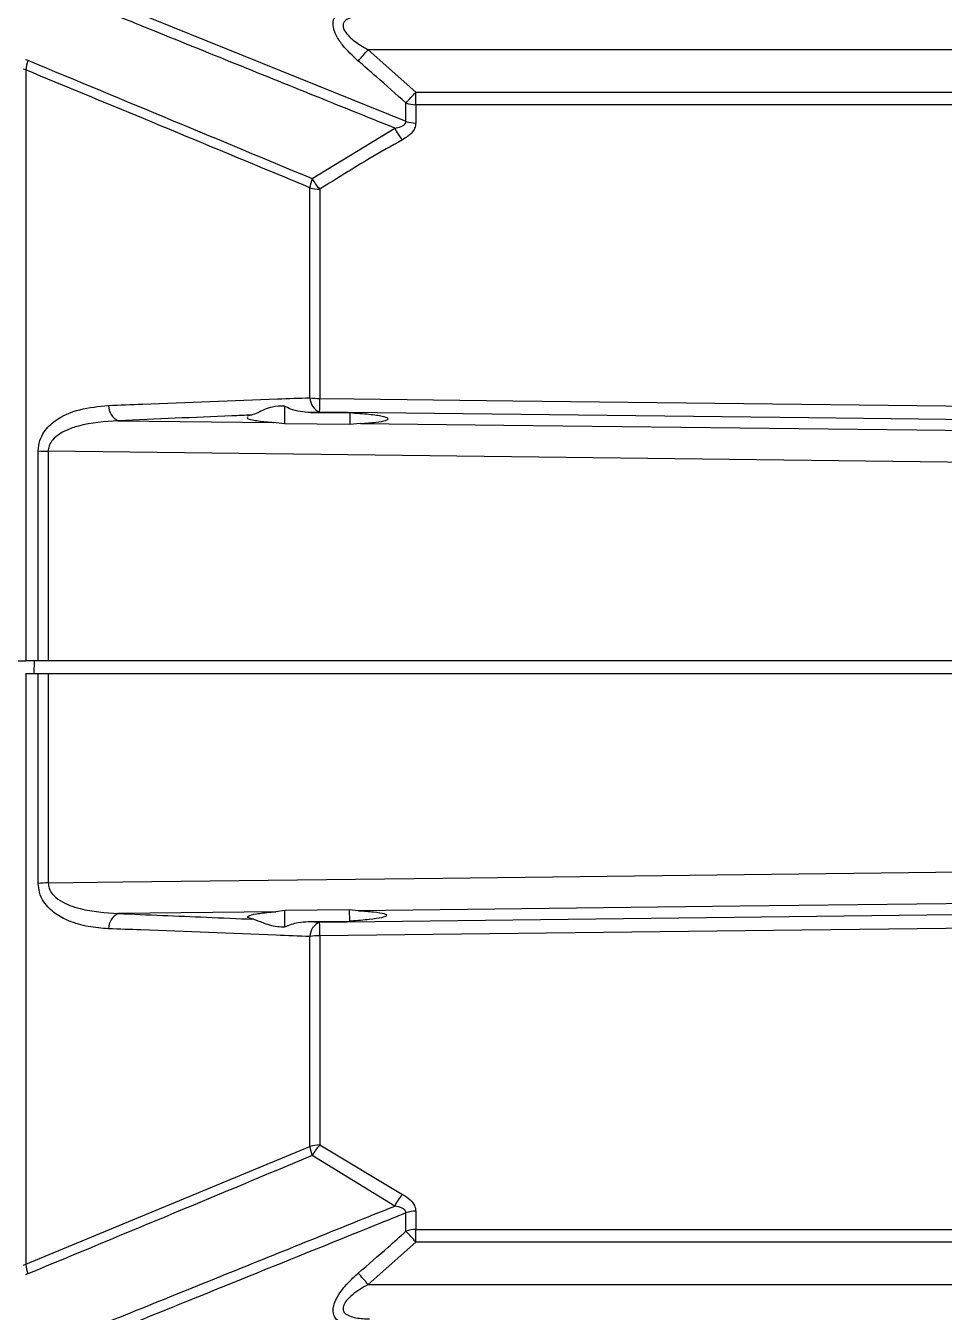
# Model space of a CAD drawing. Extents: x 17.3 to 113.1, y 4.8 to 84.5.
# Drawn here: x 28.446 to 31.316, y 33.842 to 37.859 of the extents above; entities that cross this region are included whole.
import ezdxf

# ---------------------------------------------------------------- set-up
doc = ezdxf.new("R2010")
doc.units = 0
doc.header["$MEASUREMENT"] = 0
doc.layers.add('OBJECT', color=7, linetype='CONTINUOUS')

msp = doc.modelspace()

# ---------------------------------------------------------------- linework, layer by layer
at = {"layer": 'OBJECT'}
for p, q in [((28.5206, 38.011), (29.6336, 37.5609)), ((29.5156, 37.7844), (29.6646, 37.652)), ((33.5743, 37.7844), (29.5156, 37.7844)), ((28.4456, 37.7214), (28.4389, 37.7241)), ((28.4456, 37.7214), (28.4456, 35.8765)), ((29.6646, 37.6128), (29.6646, 37.652)), ((29.6646, 37.652), (33.582, 37.652)), ((29.6336, 37.5609), (29.6336, 37.6182)), ((29.6646, 37.6128), (29.6646, 37.5557)), ((33.5836, 37.6128), (29.6646, 37.6128)), ((29.3404, 37.382), (29.5985, 37.5397)), ((29.3336, 36.6978), (29.3336, 37.3535)), ((29.3646, 37.3489), (29.3646, 36.6952)), ((29.1511, 36.6436), (29.1385, 36.6399)), ((29.254, 36.6718), (29.2545, 36.6161)), ((29.3639, 36.6527), (29.335, 36.6515)), ((29.335, 36.6515), (29.4588, 36.65)), ((29.4588, 36.65), (29.4585, 36.6138)), ((28.7349, 36.626), (29.2201, 36.6204)), ((29.2545, 36.616), (29.2201, 36.6204)), ((29.4585, 36.6138), (29.2545, 36.616)), ((29.4918, 36.6172), (29.4585, 36.6138)), ((28.4849, 35.8765), (28.4849, 36.5321)), ((28.5159, 36.5304), (28.5159, 35.8765)), ((28.4849, 35.8765), (28.4456, 35.8765)), ((28.4721, 35.8365), (28.4725, 35.8765)), ((33.1998, 35.8765), (28.5159, 35.8765)), ((28.4456, 35.8365), (28.4456, 33.9916)), ((28.4456, 35.8365), (28.4849, 35.8365)), ((28.4849, 35.1808), (28.4849, 35.8365)), ((28.5159, 35.8365), (28.5159, 35.1826)), ((28.5159, 35.8365), (33.1998, 35.8365)), ((29.2268, 35.0927), (28.7349, 35.087)), ((29.2555, 35.0959), (29.2268, 35.0927)), ((29.2551, 35.0458), (29.2555, 35.0959)), ((29.4575, 35.0981), (29.2555, 35.0959)), ((29.4852, 35.0957), (29.4575, 35.0981)), ((29.4578, 35.0633), (29.4575, 35.0981)), ((29.3285, 35.0618), (29.4578, 35.0633)), ((29.3285, 35.0618), (29.3639, 35.0603)), ((29.3336, 34.3595), (29.3336, 35.0152)), ((29.3646, 35.0177), (29.3646, 34.3641)), ((28.4456, 33.9916), (29.3336, 34.3595)), ((29.3646, 34.3641), (29.6227, 34.2099)), ((29.5985, 34.1733), (29.3404, 34.331)), ((29.6336, 34.0948), (29.6336, 34.1521)), ((29.6646, 34.1573), (29.6646, 34.1002)), ((29.6646, 34.1002), (33.5836, 34.1002)), ((29.6646, 34.061), (29.6646, 34.1002)), ((29.6646, 34.061), (29.5156, 33.9286)), ((33.582, 34.061), (29.6646, 34.061)), ((28.4389, 33.9888), (28.4456, 33.9916)), ((29.5156, 33.9286), (33.5743, 33.9286))]:
    msp.add_line(p, q, dxfattribs=at)
at = {"layer": 'OBJECT', "flags": 128}
for points in [[(29.3646, 36.6952), (29.472, 36.694), (29.968, 36.6883), (31.9518, 36.6655), (33.4742, 36.648)], [(33.4735, 36.6044), (32.1825, 36.6195), (30.8915, 36.6347), (29.3639, 36.6527)], [(29.4918, 36.6172), (29.939, 36.612), (31.23, 36.597), (32.7341, 36.5794)], [(33.2574, 36.4729), (33.0074, 36.476), (32.0075, 36.4881), (28.5159, 36.5304)], [(28.5159, 35.1826), (28.7493, 35.1854), (29.7492, 35.1975), (33.2574, 35.24)], [(32.7415, 35.1336), (31.9679, 35.1246), (30.6769, 35.1096), (29.4852, 35.0957)], [(29.3639, 35.0603), (30.5727, 35.0745), (31.8636, 35.0897), (33.4735, 35.1086)], [(33.4742, 35.065), (33.3502, 35.0635), (32.8542, 35.0578), (30.8704, 35.035), (29.3646, 35.0177)]]:
    msp.add_lwpolyline(points, dxfattribs=at)
at = {"layer": 'OBJECT'}
for centre, radius, start, end in [((26.7064, 40.2256), 3.7216, 318.2858, 319.0081), ((28.5763, 37.707), 0.1315, 160.2869, 173.7137), ((26.905, 40.1534), 3.7246, 317.1048, 317.8101), ((29.6641, 37.7018), 0.089, 249.9496, 270.3121), ((29.7439, 37.6094), 0.1613, 205.6086, 221.2588), ((29.6641, 37.6473), 0.0917, 250.5728, 270.3178), ((29.4658, 37.337), 0.1332, 160.2791, 172.9216), ((29.4898, 37.4658), 0.1713, 209.2752, 223.0286), ((29.364, 37.452), 0.1032, 252.8556, 270.3262), ((29.3841, 36.699), 0.0505, 181.3383, 246.4286), ((29.3639, 36.8739), 0.1787, 260.2576, 270.243), ((26.2833, 36.7251), 3.0815, 358.6543, 359.4453), ((28.7566, 36.6733), 0.052, 179.7531, 245.304), ((28.5151, 36.7913), 0.261, 263.3546, 270.1758), ((28.5151, 34.9217), 0.2609, 89.8241, 96.6466), ((28.7566, 35.0397), 0.052, 114.6954, 180.2475), ((29.3841, 35.014), 0.0505, 113.5704, 178.6621), ((26.2835, 34.9879), 3.0812, 0.5547, 1.3457), ((29.3639, 34.8389), 0.1788, 89.7597, 99.7386), ((29.364, 34.2609), 0.1032, 89.6762, 107.1409), ((29.4658, 34.3759), 0.1333, 187.0785, 199.7203), ((29.4898, 34.2472), 0.1713, 136.9712, 150.7256), ((29.7439, 34.1036), 0.1613, 138.7416, 154.391), ((29.6641, 34.0656), 0.0917, 89.6813, 109.427), ((29.6641, 34.0112), 0.089, 89.6863, 110.052), ((26.9069, 31.5614), 3.722, 42.1894, 42.8952), ((28.5763, 34.006), 0.1315, 186.2863, 199.7131), ((26.7091, 31.4898), 3.7181, 40.9911, 41.7141)]:
    msp.add_arc(centre, radius, start, end, dxfattribs=at)
for points, knots in [([(29.5985, 37.5397), (29.4224, 37.6106), (29.0608, 37.7563), (28.6992, 37.9026), (28.5136, 37.9776)], [0, 0, 0, 0, 0.486991, 1, 1, 1, 1]), ([(29.4846, 37.7492), (29.4671, 37.7654), (29.4402, 37.7903), (29.4153, 37.828), (29.4052, 37.8557), (29.406, 37.878), (29.4174, 37.8968), (29.4438, 37.9117), (29.4718, 37.9131), (29.4886, 37.914)], [0, 0, 0, 0, 0.224316, 0.34584, 0.447966, 0.550598, 0.643263, 0.78662, 1, 1, 1, 1]), ([(29.5196, 37.8915), (29.5017, 37.8909), (29.4776, 37.89), (29.4522, 37.8813), (29.4411, 37.8733), (29.4364, 37.863), (29.4373, 37.8525), (29.4436, 37.8395), (29.4607, 37.8201), (29.4866, 37.8011), (29.5075, 37.789), (29.5156, 37.7844)], [0, 0, 0, 0, 0.252396, 0.341468, 0.431195, 0.49019, 0.549439, 0.60513, 0.701097, 0.88522, 1, 1, 1, 1]), ([(28.4454, 37.7542), (28.4454, 37.7542), (28.4478, 37.7532), (28.4501, 37.7523), (28.4525, 37.7514)], [0, 0, 0, 0, 0.000295, 1, 1, 1, 1]), ([(28.4525, 37.7514), (28.6046, 37.6882), (28.9007, 37.5653), (29.1965, 37.442), (29.3404, 37.382)], [0, 0, 0, 0, 0.513611, 1, 1, 1, 1]), ([(29.6336, 37.6182), (29.6028, 37.6457), (29.5534, 37.6897), (29.5033, 37.7329), (29.4846, 37.7492)], [0, 0, 0, 0, 0.624897, 1, 1, 1, 1]), ([(29.3336, 37.3535), (29.3028, 37.3663), (29.1295, 37.4382), (28.8335, 37.561), (28.5682, 37.6707), (28.4456, 37.7214)], [0, 0, 0, 0, 0.104199, 0.585852, 1, 1, 1, 1]), ([(29.5985, 37.5397), (29.6053, 37.541), (29.6155, 37.543), (29.6265, 37.5485), (29.6317, 37.5533), (29.6336, 37.5577), (29.6336, 37.5601), (29.6336, 37.5609)], [0, 0, 0, 0, 0.437727, 0.652228, 0.821699, 0.945104, 1, 1, 1, 1]), ([(29.6646, 37.5557), (29.6638, 37.55), (29.6623, 37.5388), (29.6486, 37.5196), (29.6328, 37.5095), (29.6227, 37.503)], [0, 0, 0, 0, 0.263178, 0.525234, 1, 1, 1, 1]), ([(29.6227, 37.503), (29.5889, 37.484), (29.5016, 37.4351), (29.4167, 37.3816), (29.3646, 37.3489)], [0, 0, 0, 0, 0.387427, 1, 1, 1, 1]), ([(28.7046, 36.6735), (28.7398, 36.6749), (28.9162, 36.6817), (29.1259, 36.6898), (29.3, 36.6965), (29.3336, 36.6978)], [0, 0, 0, 0, 0.167872, 0.839364, 1, 1, 1, 1]), ([(28.4849, 36.5321), (28.4859, 36.543), (28.488, 36.5646), (28.5059, 36.5982), (28.5459, 36.6361), (28.6154, 36.6653), (28.6741, 36.6707), (28.7046, 36.6735)], [0, 0, 0, 0, 0.101178, 0.201859, 0.374018, 0.675191, 1, 1, 1, 1]), ([(29.1511, 36.6436), (29.1306, 36.6427), (28.9921, 36.6368), (28.8532, 36.631), (28.7349, 36.626)], [0, 0, 0, 0, 0.147984, 1, 1, 1, 1]), ([(29.254, 36.6718), (29.2411, 36.6714), (29.2077, 36.6704), (29.1734, 36.6511), (29.1572, 36.6456), (29.1511, 36.6436)], [0, 0, 0, 0, 0.281228, 0.727864, 1, 1, 1, 1]), ([(29.335, 36.6515), (29.3137, 36.6529), (29.2851, 36.6549), (29.2603, 36.6684), (29.254, 36.6718)], [0, 0, 0, 0, 0.74649, 1, 1, 1, 1]), ([(29.4918, 36.6172), (29.5088, 36.6184), (29.544, 36.6208), (29.574, 36.6265), (29.5813, 36.633), (29.5627, 36.6396), (29.5217, 36.6457), (29.4797, 36.6486), (29.4588, 36.65)], [0, 0, 0, 0, 0.156109, 0.324409, 0.493191, 0.662433, 0.831758, 1, 1, 1, 1]), ([(28.7349, 36.626), (28.6924, 36.6232), (28.6364, 36.6195), (28.5685, 36.5956), (28.5363, 36.5763), (28.5198, 36.5522), (28.5161, 36.5391), (28.5159, 36.532), (28.5159, 36.5304)], [0, 0, 0, 0, 0.49037, 0.647323, 0.850236, 0.921686, 0.982752, 1, 1, 1, 1]), ([(29.1383, 36.6365), (29.1377, 36.6354), (29.1359, 36.6322), (29.1599, 36.6268), (29.1935, 36.6226), (29.2165, 36.6207), (29.2201, 36.6204)], [0, 0, 0, 0, 0.17976, 0.554414, 0.928994, 1, 1, 1, 1]), ([(27.9456, 35.8765), (28.011, 35.8765), (28.1465, 35.8765), (28.3149, 35.8765), (28.4112, 35.8765), (28.4456, 35.8765)], [0, 0, 0, 0, 0.375049, 0.776984, 1, 1, 1, 1]), ([(28.5159, 35.8765), (28.5089, 35.8765), (28.498, 35.8765), (28.4883, 35.8765), (28.4849, 35.8765)], [0, 0, 0, 0, 0.643567, 1, 1, 1, 1]), ([(28.4849, 35.8365), (28.4913, 35.8365), (28.5012, 35.8365), (28.512, 35.8365), (28.5159, 35.8365)], [0, 0, 0, 0, 0.643557, 1, 1, 1, 1]), ([(28.7046, 35.0395), (28.6832, 35.041), (28.6404, 35.0442), (28.584, 35.0605), (28.5363, 35.0855), (28.5045, 35.1162), (28.4874, 35.1503), (28.4857, 35.1714), (28.4849, 35.1808)], [0, 0, 0, 0, 0.227374, 0.454239, 0.628217, 0.803358, 0.912624, 1, 1, 1, 1]), ([(28.5159, 35.1826), (28.5165, 35.1769), (28.5178, 35.1643), (28.5304, 35.1443), (28.5617, 35.1193), (28.6312, 35.0939), (28.6945, 35.0897), (28.7349, 35.087)], [0, 0, 0, 0, 0.062411, 0.139207, 0.265334, 0.530912, 1, 1, 1, 1]), ([(28.7349, 35.087), (28.8266, 35.0831), (28.9674, 35.0772), (29.108, 35.0712), (29.157, 35.0691)], [0, 0, 0, 0, 0.65133, 1, 1, 1, 1]), ([(29.157, 35.0691), (29.1513, 35.0705), (29.1375, 35.0738), (29.1384, 35.0797), (29.1628, 35.0861), (29.1978, 35.0904), (29.2219, 35.0923), (29.2268, 35.0927)], [0, 0, 0, 0, 0.1777193, 0.4301515, 0.6831385, 0.9360701, 1, 1, 1, 1]), ([(29.4852, 35.0957), (29.5021, 35.0946), (29.5374, 35.0922), (29.5685, 35.0868), (29.5776, 35.0805), (29.5613, 35.0739), (29.5219, 35.0679), (29.4818, 35.0647), (29.4591, 35.0633), (29.4578, 35.0633)], [0, 0, 0, 0, 0.15394, 0.320562, 0.487663, 0.655243, 0.822937, 0.990326, 1, 1, 1, 1]), ([(29.3336, 35.0152), (29.2985, 35.0165), (29.1229, 35.0233), (28.9131, 35.0314), (28.7383, 35.0382), (28.7046, 35.0395)], [0, 0, 0, 0, 0.167872, 0.839364, 1, 1, 1, 1]), ([(29.157, 35.0691), (29.1659, 35.0661), (29.1847, 35.0596), (29.2208, 35.0458), (29.2473, 35.0458), (29.2551, 35.0458)], [0, 0, 0, 0, 0.388576, 0.820972, 1, 1, 1, 1]), ([(29.2551, 35.0458), (29.2688, 35.0511), (29.2925, 35.0603), (29.3179, 35.0613), (29.3285, 35.0618)], [0, 0, 0, 0, 0.5799621, 1, 1, 1, 1]), ([(29.3404, 34.331), (29.1965, 34.271), (28.9007, 34.1476), (28.6046, 34.0247), (28.4525, 33.9616)], [0, 0, 0, 0, 0.486388, 1, 1, 1, 1]), ([(29.6227, 34.2099), (29.6311, 34.2046), (29.6464, 34.195), (29.6617, 34.1763), (29.6637, 34.1634), (29.6646, 34.1573)], [0, 0, 0, 0, 0.395773, 0.712486, 1, 1, 1, 1]), ([(28.5136, 33.7354), (28.6992, 33.8104), (29.0608, 33.9567), (29.4224, 34.1024), (29.5985, 34.1733)], [0, 0, 0, 0, 0.513008, 1, 1, 1, 1]), ([(29.6336, 34.1521), (29.6026, 34.1396), (29.4287, 34.0693), (29.0576, 33.9196), (28.7176, 33.7818), (28.5206, 33.702)], [0, 0, 0, 0, 0.083466, 0.469044, 1, 1, 1, 1]), ([(29.6336, 34.1521), (29.6335, 34.1538), (29.6331, 34.1573), (29.6291, 34.1625), (29.6183, 34.1694), (29.6066, 34.1717), (29.5985, 34.1733)], [0, 0, 0, 0, 0.128045, 0.255388, 0.479321, 1, 1, 1, 1]), ([(29.4846, 33.9638), (29.5158, 33.9909), (29.5658, 34.0342), (29.6151, 34.0783), (29.6336, 34.0948)], [0, 0, 0, 0, 0.624895, 1, 1, 1, 1]), ([(28.4525, 33.9616), (28.4501, 33.9608), (28.4476, 33.96), (28.4454, 33.9587), (28.4454, 33.9587)], [0, 0, 0, 0, 0.99969, 1, 1, 1, 1]), ([(29.4886, 33.799), (29.4673, 33.8003), (29.4373, 33.8022), (29.412, 33.8222), (29.4042, 33.8427), (29.4083, 33.8692), (29.4251, 33.9021), (29.4524, 33.9348), (29.4752, 33.9553), (29.4846, 33.9638)], [0, 0, 0, 0, 0.269459, 0.381209, 0.493907, 0.593567, 0.708386, 0.879635, 1, 1, 1, 1]), ([(29.5156, 33.9286), (29.4981, 33.9182), (29.4746, 33.9043), (29.4506, 33.8819), (29.4404, 33.8682), (29.4363, 33.8557), (29.4377, 33.8453), (29.4458, 33.8352), (29.4677, 33.825), (29.4946, 33.8218), (29.5149, 33.8215), (29.5196, 33.8215)], [0, 0, 0, 0, 0.248555, 0.333334, 0.418737, 0.477067, 0.535601, 0.604491, 0.713168, 0.934337, 1, 1, 1, 1])]:
    msp.add_open_spline(points, degree=3, knots=knots, dxfattribs=at)

doc.saveas('drawing.dxf')
